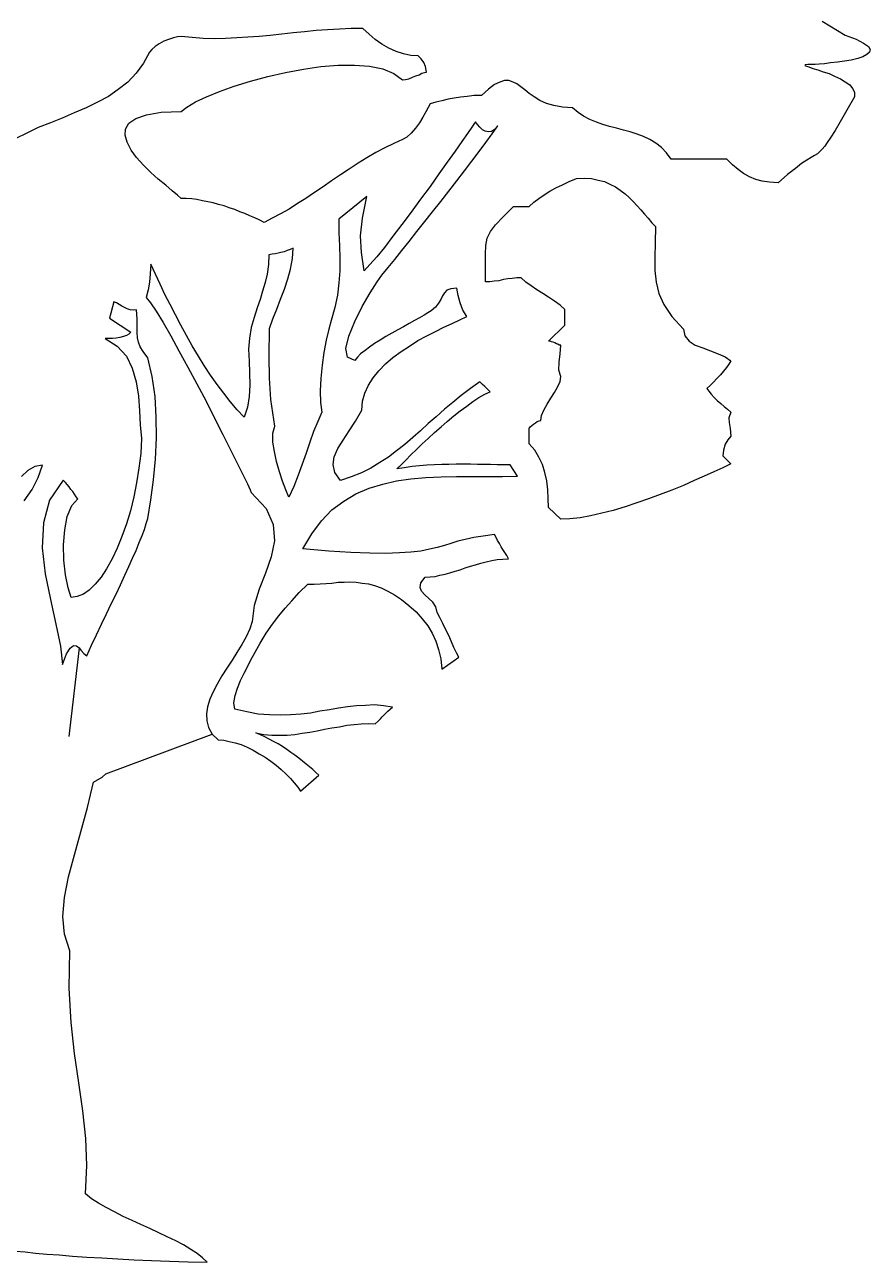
# Model space of a CAD drawing. Extents: x 201.4 to 213.3, y 187.7 to 202.1.
# Drawn here: x 207.39 to 213.24, y 187.75 to 196.31 of the extents above; entities that cross this region are included whole.
import ezdxf

# ---------------------------------------------------------------- set-up
doc = ezdxf.new("R2010")
doc.units = 0
doc.header["$MEASUREMENT"] = 0
doc.layers.get('0').update_dxf_attribs({"linetype": 'CONTINUOUS'})

msp = doc.modelspace()

# ---------------------------------------------------------------- linework, layer by layer
at = {"linetype": 'CONTINUOUS'}
for p, q in [((212.9084, 196.3315), (213.0685, 196.235)), ((208.4184, 196.2146), (208.3854, 196.2045)), ((208.4464, 196.2223), (208.4184, 196.2146)), ((208.4718, 196.2248), (208.4464, 196.2223)), ((208.548, 196.2172), (208.4718, 196.2248)), ((208.6242, 196.2121), (208.548, 196.2172)), ((208.703, 196.2096), (208.6242, 196.2121)), ((208.7792, 196.2121), (208.703, 196.2096)), ((208.858, 196.2146), (208.7792, 196.2121)), ((208.9342, 196.2197), (208.858, 196.2146)), ((209.013, 196.2248), (208.9342, 196.2197)), ((209.0892, 196.2324), (209.013, 196.2248)), ((209.168, 196.2401), (209.0892, 196.2324)), ((209.2468, 196.2502), (209.168, 196.2401)), ((209.3256, 196.2578), (209.2468, 196.2502)), ((209.4069, 196.2655), (209.3256, 196.2578)), ((209.4856, 196.2706), (209.4069, 196.2655)), ((209.567, 196.2756), (209.4856, 196.2706)), ((209.6483, 196.2807), (209.567, 196.2756)), ((209.7296, 196.2807), (209.6483, 196.2807)), ((209.7728, 196.2401), (209.7296, 196.2807)), ((209.816, 196.2045), (209.7728, 196.2401)), ((213.0685, 196.235), (213.1447, 196.207)), ((208.2685, 196.1359), (208.2533, 196.1156)), ((208.2914, 196.1562), (208.2685, 196.1359)), ((208.3193, 196.174), (208.2914, 196.1562)), ((208.3524, 196.1918), (208.3193, 196.174)), ((208.3854, 196.2045), (208.3524, 196.1918)), ((209.8617, 196.1715), (209.816, 196.2045)), ((209.91, 196.1435), (209.8617, 196.1715)), ((209.9608, 196.1206), (209.91, 196.1435)), ((213.1447, 196.207), (213.1955, 196.1791)), ((213.1955, 196.1791), (213.2285, 196.1562)), ((213.2285, 196.1562), (213.2412, 196.1359)), ((213.2412, 196.1359), (213.2362, 196.1156)), ((208.2533, 196.1156), (208.2126, 196.0393)), ((210.0116, 196.1054), (209.9608, 196.1206)), ((210.0625, 196.0927), (210.0116, 196.1054)), ((210.1133, 196.0901), (210.0625, 196.0927)), ((210.1336, 196.0698), (210.1133, 196.0901)), ((210.1514, 196.0444), (210.1336, 196.0698)), ((210.1641, 196.0165), (210.1514, 196.0444)), ((212.9668, 196.0419), (212.9236, 196.0368)), ((213.0151, 196.0469), (212.9668, 196.0419)), ((213.0634, 196.0546), (213.0151, 196.0469)), ((213.1091, 196.0622), (213.0634, 196.0546)), ((213.1548, 196.0724), (213.1091, 196.0622)), ((213.1904, 196.0851), (213.1548, 196.0724)), ((213.2184, 196.1003), (213.1904, 196.0851)), ((213.2362, 196.1156), (213.2184, 196.1003)), ((208.1618, 195.9707), (208.1033, 195.9097)), ((208.2126, 196.0393), (208.1618, 195.9707)), ((209.0715, 195.9478), (209.1934, 195.9758)), ((209.1934, 195.9758), (209.3179, 195.9987)), ((209.3179, 195.9987), (209.4399, 196.0165)), ((209.4399, 196.0165), (209.5593, 196.0266)), ((209.5593, 196.0266), (209.6711, 196.0266)), ((209.6711, 196.0266), (209.7753, 196.019)), ((209.7753, 196.019), (209.8668, 196.0012)), ((209.8668, 196.0012), (209.943, 195.9682)), ((209.943, 195.9682), (210.004, 195.925)), ((210.0955, 195.9529), (210.1184, 195.9605)), ((210.1184, 195.9605), (210.1387, 195.9707)), ((210.1387, 195.9707), (210.1565, 195.9758)), ((210.1565, 195.9758), (210.1692, 195.9783)), ((210.1692, 195.9783), (210.1641, 196.0165)), ((212.7915, 196.0292), (212.7889, 196.0241)), ((212.7889, 196.0241), (212.7991, 196.019)), ((212.8093, 196.0317), (212.7915, 196.0292)), ((212.7991, 196.019), (212.8169, 196.0139)), ((212.8423, 196.0317), (212.8093, 196.0317)), ((212.8169, 196.0139), (212.8448, 196.0037)), ((212.8601, 196.0317), (212.8423, 196.0317)), ((212.8448, 196.0037), (212.8779, 195.9936)), ((212.888, 196.0342), (212.8601, 196.0317)), ((212.8779, 195.9936), (212.916, 195.9809)), ((212.9236, 196.0368), (212.888, 196.0342)), ((212.916, 195.9809), (212.9567, 195.9682)), ((212.9567, 195.9682), (212.9948, 195.9504)), ((208.1033, 195.9097), (208.0373, 195.8589)), ((208.7386, 195.8437), (208.8402, 195.8818)), ((208.8402, 195.8818), (208.952, 195.9148)), ((208.952, 195.9148), (209.0715, 195.9478)), ((210.004, 195.925), (210.0243, 195.9275)), ((210.0243, 195.9275), (210.0472, 195.9326)), ((210.0472, 195.9326), (210.0726, 195.9428)), ((210.0726, 195.9428), (210.0955, 195.9529)), ((210.6418, 195.8919), (210.5986, 195.8615)), ((210.6774, 195.9097), (210.6418, 195.8919)), ((210.7104, 195.9199), (210.6774, 195.9097)), ((210.7409, 195.9199), (210.7104, 195.9199)), ((210.7688, 195.9097), (210.7409, 195.9199)), ((210.7943, 195.897), (210.7688, 195.9097)), ((210.8222, 195.8767), (210.7943, 195.897)), ((210.8502, 195.8564), (210.8222, 195.8767)), ((212.9948, 195.9504), (213.0354, 195.9326)), ((213.0354, 195.9326), (213.0685, 195.9123)), ((213.0685, 195.9123), (213.0989, 195.8894)), ((213.0989, 195.8894), (213.1193, 195.864)), ((207.9687, 195.8106), (207.8924, 195.77)), ((208.0373, 195.8589), (207.9687, 195.8106)), ((208.5709, 195.7725), (208.6471, 195.8081)), ((208.6471, 195.8081), (208.7386, 195.8437)), ((210.3191, 195.7903), (210.2759, 195.7801)), ((210.3623, 195.7979), (210.3191, 195.7903)), ((210.4055, 195.8055), (210.3623, 195.7979)), ((210.4512, 195.8106), (210.4055, 195.8055)), ((210.4995, 195.8157), (210.4512, 195.8106)), ((210.5503, 195.8157), (210.4995, 195.8157)), ((210.5986, 195.8615), (210.5503, 195.8157)), ((210.8807, 195.831), (210.8502, 195.8564)), ((210.9162, 195.8081), (210.8807, 195.831)), ((210.9543, 195.7827), (210.9162, 195.8081)), ((213.132, 195.8081), (213.0786, 195.7141)), ((213.1193, 195.864), (213.132, 195.8386)), ((213.132, 195.8386), (213.132, 195.8081)), ((207.8137, 195.7319), (207.7324, 195.6963)), ((207.8924, 195.77), (207.8137, 195.7319)), ((208.2329, 195.6836), (208.3346, 195.7014)), ((208.3346, 195.7014), (208.4718, 195.7064)), ((208.4718, 195.7064), (208.5124, 195.7369)), ((208.5124, 195.7369), (208.5709, 195.7725)), ((210.1666, 195.7039), (210.1438, 195.6658)), ((210.1819, 195.7344), (210.1666, 195.7039)), ((210.1946, 195.7598), (210.1819, 195.7344)), ((210.2352, 195.77), (210.1946, 195.7598)), ((210.2759, 195.7801), (210.2352, 195.77)), ((211.0001, 195.7624), (210.9543, 195.7827)), ((211.0509, 195.7471), (211.0001, 195.7624)), ((211.1119, 195.7369), (211.0509, 195.7471)), ((211.1805, 195.7319), (211.1119, 195.7369)), ((211.2186, 195.6988), (211.1805, 195.7319)), ((211.2567, 195.6734), (211.2186, 195.6988)), ((213.0786, 195.7141), (213.0329, 195.6353)), ((207.5672, 195.6277), (207.4833, 195.5946)), ((207.6485, 195.6607), (207.5672, 195.6277)), ((207.7324, 195.6963), (207.6485, 195.6607)), ((208.0881, 195.5845), (208.111, 195.6251)), ((208.111, 195.6251), (208.1592, 195.6582)), ((208.1592, 195.6582), (208.2329, 195.6836)), ((210.1209, 195.6277), (210.0929, 195.5896)), ((210.1438, 195.6658), (210.1209, 195.6277)), ((210.502, 195.6251), (210.4843, 195.5972)), ((210.5097, 195.6353), (210.502, 195.6251)), ((210.5224, 195.615), (210.5097, 195.6353)), ((210.5402, 195.5972), (210.5224, 195.615)), ((211.2999, 195.6505), (211.2567, 195.6734)), ((211.3457, 195.6328), (211.2999, 195.6505)), ((211.3914, 195.615), (211.3457, 195.6328)), ((211.4371, 195.6023), (211.3914, 195.615)), ((213.0329, 195.6353), (212.9973, 195.5743)), ((207.4046, 195.5565), (207.3283, 195.5184)), ((207.4833, 195.5946), (207.4046, 195.5565)), ((208.0856, 195.5413), (208.0881, 195.5845)), ((208.0983, 195.493), (208.0856, 195.5413)), ((210.0345, 195.5286), (210.004, 195.5133)), ((210.065, 195.5565), (210.0345, 195.5286)), ((210.0929, 195.5896), (210.065, 195.5565)), ((210.4538, 195.554), (210.4157, 195.4981)), ((210.4843, 195.5972), (210.4538, 195.554)), ((210.5579, 195.5794), (210.5402, 195.5972)), ((210.5757, 195.5692), (210.5579, 195.5794)), ((210.5986, 195.5642), (210.5757, 195.5692)), ((210.5808, 195.4905), (210.624, 195.5514)), ((210.6189, 195.5667), (210.5986, 195.5642)), ((210.6418, 195.5819), (210.6189, 195.5667)), ((210.624, 195.5514), (210.6647, 195.6074)), ((210.6647, 195.6074), (210.6418, 195.5819)), ((211.4854, 195.5896), (211.4371, 195.6023)), ((211.5337, 195.5769), (211.4854, 195.5896)), ((211.5794, 195.5642), (211.5337, 195.5769)), ((211.6277, 195.5489), (211.5794, 195.5642)), ((211.6709, 195.5337), (211.6277, 195.5489)), ((211.7166, 195.5133), (211.6709, 195.5337)), ((212.9694, 195.5286), (212.9439, 195.4905)), ((212.9973, 195.5743), (212.9694, 195.5286)), ((208.1262, 195.4396), (208.0983, 195.493)), ((209.882, 195.4549), (209.8185, 195.4219)), ((209.943, 195.4854), (209.882, 195.4549)), ((210.004, 195.5133), (209.943, 195.4854)), ((210.4157, 195.4981), (210.3674, 195.432)), ((210.5351, 195.4295), (210.5808, 195.4905)), ((211.7573, 195.4879), (211.7166, 195.5133)), ((211.7954, 195.4574), (211.7573, 195.4879)), ((211.831, 195.4193), (211.7954, 195.4574)), ((212.9084, 195.4447), (212.8906, 195.4269)), ((212.9262, 195.4651), (212.9084, 195.4447)), ((212.9439, 195.4905), (212.9262, 195.4651)), ((208.1643, 195.3888), (208.1262, 195.4396)), ((208.2126, 195.3355), (208.1643, 195.3888)), ((209.7575, 195.3863), (209.6965, 195.3482)), ((209.8185, 195.4219), (209.7575, 195.3863)), ((210.314, 195.3558), (210.2556, 195.2745)), ((210.3674, 195.432), (210.314, 195.3558)), ((210.4334, 195.2948), (210.4843, 195.3634)), ((210.4843, 195.3634), (210.5351, 195.4295)), ((211.864, 195.3761), (211.831, 195.4193)), ((212.2477, 195.3761), (211.864, 195.3761)), ((212.2884, 195.338), (212.2477, 195.3761)), ((212.8016, 195.3685), (212.7661, 195.3456)), ((212.8321, 195.3888), (212.8016, 195.3685)), ((212.855, 195.4015), (212.8321, 195.3888)), ((212.8753, 195.4142), (212.855, 195.4015)), ((212.8906, 195.4269), (212.8753, 195.4142)), ((208.2634, 195.2846), (208.2126, 195.3355)), ((208.3142, 195.2389), (208.2634, 195.2846)), ((209.6356, 195.3075), (209.5746, 195.2669)), ((209.6965, 195.3482), (209.6356, 195.3075)), ((210.2556, 195.2745), (210.1946, 195.1881)), ((210.3801, 195.2262), (210.4334, 195.2948)), ((212.3265, 195.305), (212.2884, 195.338)), ((212.3646, 195.277), (212.3265, 195.305)), ((212.4053, 195.2542), (212.3646, 195.277)), ((212.7229, 195.3126), (212.6695, 195.2694)), ((212.7661, 195.3456), (212.7229, 195.3126)), ((208.3651, 195.1957), (208.3142, 195.2389)), ((208.4108, 195.1576), (208.3651, 195.1957)), ((209.4552, 195.1855), (209.3942, 195.1449)), ((209.5136, 195.2262), (209.4552, 195.1855)), ((209.5746, 195.2669), (209.5136, 195.2262)), ((210.1946, 195.1881), (210.1285, 195.0992)), ((210.3242, 195.1551), (210.3801, 195.2262)), ((211.0661, 195.1779), (211.1119, 195.1982)), ((211.1119, 195.1982), (211.1576, 195.2211)), ((211.1576, 195.2211), (211.2084, 195.2414)), ((211.2084, 195.2414), (211.2618, 195.244)), ((211.2618, 195.244), (211.3126, 195.2414)), ((211.3126, 195.2414), (211.3584, 195.2313)), ((211.3584, 195.2313), (211.4016, 195.2211)), ((211.4016, 195.2211), (211.4397, 195.2033)), ((211.4397, 195.2033), (211.4778, 195.1855)), ((211.4778, 195.1855), (211.5108, 195.1627)), ((212.4485, 195.2364), (212.4053, 195.2542)), ((212.4942, 195.2237), (212.4485, 195.2364)), ((212.545, 195.216), (212.4942, 195.2237)), ((212.6035, 195.2135), (212.545, 195.216)), ((212.6695, 195.2694), (212.6035, 195.2135)), ((208.4464, 195.1271), (208.4108, 195.1576)), ((208.4718, 195.1042), (208.4464, 195.1271)), ((208.5074, 195.1042), (208.4718, 195.1042)), ((208.5455, 195.1017), (208.5074, 195.1042)), ((208.581, 195.0966), (208.5455, 195.1017)), ((209.3357, 195.1042), (209.2773, 195.0687)), ((209.3942, 195.1449), (209.3357, 195.1042)), ((209.7575, 195.1169), (209.5644, 194.9619)), ((209.727, 194.967), (209.7575, 195.1169)), ((210.1285, 195.0992), (210.065, 195.0102)), ((210.2683, 195.0839), (210.3242, 195.1551)), ((210.9137, 195.0788), (210.9467, 195.1042)), ((210.9467, 195.1042), (210.9848, 195.1296)), ((210.9848, 195.1296), (211.0229, 195.1551)), ((211.0229, 195.1551), (211.0661, 195.1779)), ((211.5108, 195.1627), (211.5439, 195.1373)), ((211.5439, 195.1373), (211.5718, 195.1119)), ((211.5718, 195.1119), (211.5998, 195.0839)), ((208.6192, 195.089), (208.581, 195.0966)), ((208.6573, 195.0814), (208.6192, 195.089)), ((208.6929, 195.0737), (208.6573, 195.0814)), ((208.731, 195.0636), (208.6929, 195.0737)), ((208.7691, 195.0534), (208.731, 195.0636)), ((208.8047, 195.0407), (208.7691, 195.0534)), ((208.8428, 195.028), (208.8047, 195.0407)), ((208.8783, 195.0128), (208.8428, 195.028)), ((209.2188, 195.0305), (209.1604, 194.9975)), ((209.2773, 195.0687), (209.2188, 195.0305)), ((210.2124, 195.0128), (210.2683, 195.0839)), ((210.7002, 194.9772), (210.7714, 195.0483)), ((210.7714, 195.0483), (210.8807, 195.0483)), ((210.8807, 195.0483), (210.9137, 195.0788)), ((211.5998, 195.0839), (211.6277, 195.0534)), ((211.6277, 195.0534), (211.6531, 195.0255)), ((211.6531, 195.0255), (211.6785, 194.995)), ((208.9139, 195.0001), (208.8783, 195.0128)), ((208.947, 194.9848), (208.9139, 195.0001)), ((208.9825, 194.9696), (208.947, 194.9848)), ((209.0156, 194.9543), (208.9825, 194.9696)), ((209.0461, 194.9391), (209.0156, 194.9543)), ((209.102, 194.967), (209.0461, 194.9391)), ((209.1604, 194.9975), (209.102, 194.967)), ((209.5644, 194.9619), (209.5644, 194.8679)), ((209.7143, 194.8451), (209.727, 194.967)), ((210.065, 195.0102), (209.9989, 194.9238)), ((210.1031, 194.8755), (210.159, 194.9441)), ((210.159, 194.9441), (210.2124, 195.0128)), ((210.6469, 194.9213), (210.7002, 194.9772)), ((211.6785, 194.995), (211.7039, 194.967)), ((211.7039, 194.967), (211.7293, 194.9365)), ((211.7293, 194.9365), (211.7548, 194.9111)), ((209.5644, 194.8679), (209.567, 194.7764)), ((209.7194, 194.7307), (209.7143, 194.8451)), ((209.9379, 194.8425), (209.8795, 194.7663)), ((209.9989, 194.9238), (209.9379, 194.8425)), ((210.0497, 194.8069), (210.1031, 194.8755)), ((210.591, 194.8298), (210.6138, 194.8755)), ((210.6138, 194.8755), (210.6469, 194.9213)), ((211.7548, 194.9111), (211.7522, 194.7968)), ((209.2468, 194.7612), (209.2265, 194.751)), ((209.2417, 194.69), (209.2468, 194.7612)), ((209.567, 194.7764), (209.5695, 194.69)), ((209.8795, 194.7663), (209.8261, 194.7002)), ((209.9989, 194.7434), (210.0497, 194.8069)), ((210.5783, 194.718), (210.5808, 194.779)), ((210.5808, 194.779), (210.591, 194.8298)), ((211.7522, 194.7968), (211.7497, 194.6951)), ((209.0791, 194.7155), (209.0765, 194.6469)), ((209.102, 194.718), (209.0791, 194.7155)), ((209.1223, 194.7205), (209.102, 194.718)), ((209.1426, 194.7256), (209.1223, 194.7205)), ((209.1629, 194.7307), (209.1426, 194.7256)), ((209.1858, 194.7358), (209.1629, 194.7307)), ((209.2061, 194.7434), (209.1858, 194.7358)), ((209.2265, 194.751), (209.2061, 194.7434)), ((209.229, 194.6164), (209.2417, 194.69)), ((209.5695, 194.69), (209.5695, 194.6037)), ((209.7397, 194.6037), (209.7194, 194.7307)), ((209.8261, 194.7002), (209.7779, 194.6469)), ((209.9049, 194.6265), (209.9506, 194.6824)), ((209.9506, 194.6824), (209.9989, 194.7434)), ((210.5783, 194.6367), (210.5783, 194.718)), ((211.7497, 194.6951), (211.7497, 194.6062)), ((208.2634, 194.6494), (208.2583, 194.5833)), ((208.2939, 194.5808), (208.2634, 194.6494)), ((209.0765, 194.6469), (209.0664, 194.5808)), ((209.2112, 194.5478), (209.229, 194.6164)), ((209.5695, 194.6037), (209.5644, 194.5198)), ((209.7779, 194.6469), (209.7397, 194.6037)), ((209.8617, 194.5732), (209.9049, 194.6265)), ((210.5783, 194.5274), (210.5783, 194.6367)), ((211.7497, 194.6062), (211.7598, 194.5249)), ((208.2533, 194.5249), (208.2431, 194.4715)), ((208.2583, 194.5833), (208.2533, 194.5249)), ((208.3269, 194.5122), (208.2939, 194.5808)), ((208.36, 194.441), (208.3269, 194.5122)), ((209.0537, 194.5223), (209.0359, 194.4639)), ((209.0664, 194.5808), (209.0537, 194.5223)), ((209.1883, 194.4766), (209.2112, 194.5478)), ((209.5644, 194.5198), (209.5543, 194.4359)), ((209.7804, 194.4512), (209.8287, 194.5274)), ((209.8287, 194.5274), (209.8617, 194.5732)), ((210.6088, 194.5274), (210.5783, 194.5274)), ((210.6393, 194.5325), (210.6088, 194.5274)), ((210.6698, 194.535), (210.6393, 194.5325)), ((210.7028, 194.5427), (210.6698, 194.535)), ((210.7333, 194.5478), (210.7028, 194.5427)), ((210.7638, 194.5503), (210.7333, 194.5478)), ((210.7943, 194.5554), (210.7638, 194.5503)), ((210.8248, 194.5554), (210.7943, 194.5554)), ((210.8578, 194.5249), (210.8248, 194.5554)), ((210.8934, 194.4995), (210.8578, 194.5249)), ((210.934, 194.4715), (210.8934, 194.4995)), ((211.7598, 194.5249), (211.7776, 194.4461)), ((208.2431, 194.4715), (208.2304, 194.4182)), ((208.2304, 194.4182), (208.2609, 194.3826)), ((208.3956, 194.3699), (208.36, 194.441)), ((209.0359, 194.4639), (209.0181, 194.4055)), ((209.1604, 194.408), (209.1883, 194.4766)), ((209.5543, 194.4359), (209.5365, 194.3496)), ((209.7245, 194.3572), (209.7804, 194.4512)), ((210.281, 194.4309), (210.2683, 194.4055)), ((210.2937, 194.4512), (210.281, 194.4309)), ((210.3115, 194.469), (210.2937, 194.4512)), ((210.3394, 194.4791), (210.3115, 194.469)), ((210.3801, 194.4842), (210.3394, 194.4791)), ((210.3902, 194.4334), (210.3801, 194.4842)), ((210.4029, 194.3826), (210.3902, 194.4334)), ((210.9747, 194.4461), (210.934, 194.4715)), ((211.0153, 194.4207), (210.9747, 194.4461)), ((211.056, 194.3928), (211.0153, 194.4207)), ((211.7776, 194.4461), (211.8132, 194.3699)), ((208.0068, 194.3902), (207.9763, 194.2759)), ((208.0246, 194.3826), (208.0068, 194.3902)), ((208.0424, 194.3699), (208.0246, 194.3826)), ((208.0627, 194.3597), (208.0424, 194.3699)), ((208.0805, 194.3496), (208.0627, 194.3597)), ((208.0983, 194.3419), (208.0805, 194.3496)), ((208.1186, 194.3343), (208.0983, 194.3419)), ((208.1415, 194.3318), (208.1186, 194.3343)), ((208.1643, 194.3343), (208.1415, 194.3318)), ((208.1669, 194.2708), (208.1643, 194.3343)), ((208.2609, 194.3826), (208.299, 194.3241)), ((208.4337, 194.2987), (208.3956, 194.3699)), ((208.9978, 194.347), (208.9774, 194.2809)), ((209.0181, 194.4055), (208.9978, 194.347)), ((209.107, 194.2708), (209.135, 194.3394)), ((209.135, 194.3394), (209.1604, 194.408)), ((209.5365, 194.3496), (209.5111, 194.2606)), ((209.6737, 194.253), (209.7245, 194.3572)), ((210.2327, 194.3521), (210.2022, 194.3267)), ((210.253, 194.38), (210.2327, 194.3521)), ((210.2683, 194.4055), (210.253, 194.38)), ((210.4207, 194.3318), (210.4029, 194.3826)), ((210.4487, 194.2886), (210.4207, 194.3318)), ((211.0941, 194.3673), (211.056, 194.3928)), ((211.1271, 194.3369), (211.0941, 194.3673)), ((211.1271, 194.2276), (211.1271, 194.3369)), ((211.8132, 194.3699), (211.8691, 194.2886)), ((207.9763, 194.2759), (208.1237, 194.1793)), ((208.1669, 194.2174), (208.1669, 194.2708)), ((208.299, 194.3241), (208.3473, 194.2454)), ((208.3473, 194.2454), (208.4006, 194.1539)), ((208.4692, 194.2276), (208.4337, 194.2987)), ((208.9774, 194.2809), (208.9571, 194.2123)), ((209.0842, 194.2047), (209.107, 194.2708)), ((209.5111, 194.2606), (209.4933, 194.1996)), ((209.633, 194.1514), (209.6737, 194.253)), ((210.0879, 194.2606), (210.0497, 194.2403)), ((210.1209, 194.2784), (210.0879, 194.2606)), ((210.1539, 194.2962), (210.1209, 194.2784)), ((210.1793, 194.314), (210.1539, 194.2962)), ((210.2022, 194.3267), (210.1793, 194.314)), ((210.347, 194.2403), (210.4004, 194.2657)), ((210.4004, 194.2657), (210.4487, 194.2886)), ((211.8691, 194.2886), (211.9479, 194.1996)), ((208.111, 194.1666), (208.0932, 194.1564)), ((208.1237, 194.1793), (208.111, 194.1666)), ((208.1669, 194.1768), (208.1669, 194.2174)), ((208.1694, 194.1412), (208.1669, 194.1768)), ((208.5099, 194.1564), (208.4692, 194.2276)), ((208.9571, 194.2123), (208.9444, 194.1387)), ((209.0816, 194.0116), (209.0842, 194.2047)), ((209.4933, 194.1996), (209.4755, 194.1234)), ((209.9303, 194.1717), (209.8897, 194.1488)), ((209.971, 194.1946), (209.9303, 194.1717)), ((210.0116, 194.2174), (209.971, 194.1946)), ((210.0497, 194.2403), (210.0116, 194.2174)), ((210.1717, 194.1539), (210.2327, 194.1844)), ((210.2327, 194.1844), (210.2911, 194.2149)), ((210.2911, 194.2149), (210.347, 194.2403)), ((211.0153, 194.1183), (211.1271, 194.2276)), ((211.9479, 194.1996), (211.958, 194.1539)), ((207.9458, 194.1361), (208.0297, 194.0828)), ((207.9687, 194.1361), (207.9458, 194.1361)), ((207.9966, 194.1361), (207.9687, 194.1361)), ((208.022, 194.1387), (207.9966, 194.1361)), ((208.0474, 194.1437), (208.022, 194.1387)), ((208.0297, 194.0828), (208.0932, 194.0141)), ((208.0728, 194.1488), (208.0474, 194.1437)), ((208.0932, 194.1564), (208.0728, 194.1488)), ((208.177, 194.1107), (208.1694, 194.1412)), ((208.1897, 194.0777), (208.177, 194.1107)), ((208.2101, 194.0446), (208.1897, 194.0777)), ((208.4006, 194.1539), (208.4565, 194.0497)), ((208.548, 194.0853), (208.5099, 194.1564)), ((208.5912, 194.0141), (208.548, 194.0853)), ((208.9444, 194.1387), (208.9393, 194.0624)), ((209.4755, 194.1234), (209.4602, 194.0396)), ((209.6127, 194.0675), (209.633, 194.1514)), ((209.7753, 194.0751), (209.7448, 194.0523)), ((209.8109, 194.1005), (209.7753, 194.0751)), ((209.849, 194.1234), (209.8109, 194.1005)), ((209.8897, 194.1488), (209.849, 194.1234)), ((209.9938, 194.0446), (210.0523, 194.0828)), ((210.0523, 194.0828), (210.1107, 194.1209)), ((210.1107, 194.1209), (210.1717, 194.1539)), ((211.0255, 194.1183), (211.0153, 194.1183)), ((211.0357, 194.1132), (211.0255, 194.1183)), ((211.0458, 194.1107), (211.0357, 194.1132)), ((211.0585, 194.1056), (211.0458, 194.1107)), ((211.0687, 194.098), (211.0585, 194.1056)), ((211.0789, 194.0955), (211.0687, 194.098)), ((211.089, 194.0904), (211.0789, 194.0955)), ((211.0992, 194.0904), (211.089, 194.0904)), ((211.0941, 194.0294), (211.0992, 194.0904)), ((211.958, 194.1539), (211.9885, 194.1183)), ((211.9885, 194.1183), (212.0292, 194.0904)), ((212.0292, 194.0904), (212.0825, 194.07)), ((208.0932, 194.0141), (208.1338, 193.9303)), ((208.2406, 194.0014), (208.2101, 194.0446)), ((208.271, 193.8718), (208.2406, 194.0014)), ((208.4565, 194.0497), (208.5175, 193.9379)), ((208.6319, 193.9481), (208.5912, 194.0141)), ((208.9393, 194.0624), (208.9419, 193.9786)), ((209.0842, 193.8617), (209.0816, 194.0116)), ((209.4602, 194.0396), (209.4475, 193.9506)), ((209.6229, 194.0065), (209.6127, 194.0675)), ((209.6737, 193.9837), (209.6229, 194.0065)), ((209.6915, 194.0065), (209.6737, 193.9837)), ((209.7143, 194.0294), (209.6915, 194.0065)), ((209.7448, 194.0523), (209.7143, 194.0294)), ((209.8871, 193.9608), (209.9379, 194.004)), ((209.9379, 194.004), (209.9938, 194.0446)), ((211.089, 193.9709), (211.0941, 194.0294)), ((212.0825, 194.07), (212.1359, 194.0497)), ((212.1359, 194.0497), (212.1893, 194.0294)), ((212.1893, 194.0294), (212.2375, 194.0091)), ((212.2375, 194.0091), (212.2757, 193.9811)), ((208.1338, 193.9303), (208.1618, 193.8363)), ((208.5175, 193.9379), (208.581, 193.821)), ((208.6751, 193.882), (208.6319, 193.9481)), ((208.9419, 193.9786), (208.9444, 193.8973)), ((209.4475, 193.9506), (209.4399, 193.8591)), ((209.8007, 193.8642), (209.8414, 193.9125)), ((209.8414, 193.9125), (209.8871, 193.9608)), ((211.0865, 193.9176), (211.089, 193.9709)), ((211.0992, 193.8718), (211.0865, 193.9176)), ((212.2248, 193.91), (212.2045, 193.8846)), ((212.2452, 193.9354), (212.2248, 193.91)), ((212.263, 193.9582), (212.2452, 193.9354)), ((212.2757, 193.9811), (212.263, 193.9582)), ((208.1618, 193.8363), (208.177, 193.7372)), ((208.2914, 193.7346), (208.271, 193.8718)), ((208.581, 193.821), (208.6446, 193.7016)), ((208.7208, 193.8185), (208.6751, 193.882)), ((208.7665, 193.7575), (208.7208, 193.8185)), ((208.9444, 193.8973), (208.947, 193.8134)), ((209.0918, 193.7143), (209.0842, 193.8617)), ((209.4399, 193.8591), (209.4348, 193.7727)), ((209.7677, 193.8134), (209.8007, 193.8642)), ((210.5402, 193.8363), (210.4741, 193.7905)), ((210.5579, 193.8185), (210.5402, 193.8363)), ((210.5732, 193.8032), (210.5579, 193.8185)), ((211.0789, 193.8032), (211.0941, 193.8388)), ((211.0941, 193.8388), (211.0992, 193.8718)), ((212.1562, 193.8337), (212.1334, 193.8109)), ((212.1791, 193.8591), (212.1562, 193.8337)), ((212.2045, 193.8846), (212.1791, 193.8591)), ((208.177, 193.7372), (208.1847, 193.6355)), ((208.299, 193.5923), (208.2914, 193.7346)), ((208.8123, 193.6991), (208.7665, 193.7575)), ((208.9419, 193.7346), (208.9317, 193.6609)), ((208.947, 193.8134), (208.9419, 193.7346)), ((209.4348, 193.7727), (209.4374, 193.694)), ((209.727, 193.7016), (209.7423, 193.7575)), ((209.7423, 193.7575), (209.7677, 193.8134)), ((210.4106, 193.7423), (210.3521, 193.694)), ((210.4741, 193.7905), (210.4106, 193.7423)), ((210.5325, 193.727), (210.5732, 193.7499)), ((210.591, 193.788), (210.5732, 193.8032)), ((210.5732, 193.7499), (210.6113, 193.7677)), ((210.6113, 193.7677), (210.591, 193.788)), ((211.0306, 193.7219), (211.056, 193.7626)), ((211.056, 193.7626), (211.0789, 193.8032)), ((212.1334, 193.8109), (212.1105, 193.7905)), ((212.1105, 193.7905), (212.1232, 193.7702)), ((212.1232, 193.7702), (212.141, 193.7499)), ((212.141, 193.7499), (212.1613, 193.727)), ((208.6446, 193.7016), (208.703, 193.5847)), ((208.8606, 193.6432), (208.8123, 193.6991)), ((208.9088, 193.5923), (208.8606, 193.6432)), ((208.9317, 193.6609), (208.9088, 193.5923)), ((209.1197, 193.5288), (209.0918, 193.7143)), ((209.4374, 193.694), (209.445, 193.6254)), ((209.722, 193.6406), (209.727, 193.7016)), ((210.2937, 193.6457), (210.2378, 193.5949)), ((210.3521, 193.694), (210.2937, 193.6457)), ((210.4029, 193.6355), (210.4487, 193.6686)), ((210.4487, 193.6686), (210.4919, 193.6991)), ((210.4919, 193.6991), (210.5325, 193.727)), ((210.9823, 193.6406), (211.0052, 193.6813)), ((211.0052, 193.6813), (211.0306, 193.7219)), ((212.1613, 193.727), (212.1816, 193.7067)), ((212.1816, 193.7067), (212.2071, 193.6864)), ((212.2071, 193.6864), (212.2299, 193.666)), ((212.2299, 193.666), (212.2528, 193.6457)), ((212.2528, 193.6457), (212.2757, 193.6254)), ((208.1847, 193.6355), (208.1897, 193.539)), ((208.3015, 193.4475), (208.299, 193.5923)), ((208.703, 193.5847), (208.7615, 193.4704)), ((209.417, 193.5618), (209.3891, 193.4932)), ((209.445, 193.6254), (209.417, 193.5618)), ((209.6356, 193.4958), (209.6788, 193.5644)), ((209.6788, 193.5644), (209.722, 193.6406)), ((210.2378, 193.5949), (210.1819, 193.5466)), ((210.2708, 193.5237), (210.314, 193.5618)), ((210.314, 193.5618), (210.3597, 193.6)), ((210.3597, 193.6), (210.4029, 193.6355)), ((210.9239, 193.5517), (210.9366, 193.5618)), ((210.9366, 193.5618), (210.9493, 193.5669)), ((210.9493, 193.5669), (210.962, 193.5695)), ((210.962, 193.5695), (210.967, 193.6025)), ((210.967, 193.6025), (210.9823, 193.6406)), ((212.2757, 193.6254), (212.263, 193.5873)), ((212.263, 193.5873), (212.2655, 193.5542)), ((208.1897, 193.539), (208.1974, 193.445)), ((209.107, 193.4805), (209.1197, 193.5288)), ((209.107, 193.4195), (209.107, 193.4805)), ((209.3891, 193.4932), (209.3637, 193.4195)), ((209.5924, 193.4323), (209.6356, 193.4958)), ((210.1285, 193.4958), (210.0752, 193.45)), ((210.1819, 193.5466), (210.1285, 193.4958)), ((210.1819, 193.445), (210.2251, 193.4856)), ((210.2251, 193.4856), (210.2708, 193.5237)), ((210.8807, 193.5161), (210.8832, 193.5186)), ((210.8807, 193.4068), (210.8807, 193.5161)), ((210.8832, 193.5186), (210.8883, 193.5237)), ((210.8883, 193.5237), (210.8984, 193.5339)), ((210.8984, 193.5339), (210.9111, 193.5441)), ((210.9111, 193.5441), (210.9239, 193.5517)), ((212.2655, 193.5542), (212.2706, 193.5136)), ((212.2706, 193.5136), (212.2757, 193.4602)), ((208.1974, 193.445), (208.1923, 193.3408)), ((208.2939, 193.3001), (208.3015, 193.4475)), ((208.7615, 193.4704), (208.8148, 193.3662)), ((209.1172, 193.3535), (209.107, 193.4195)), ((209.3637, 193.4195), (209.3383, 193.3433)), ((209.5568, 193.3738), (209.5924, 193.4323)), ((210.0193, 193.4018), (209.9634, 193.3586)), ((210.0752, 193.45), (210.0193, 193.4018)), ((210.1006, 193.3687), (210.1412, 193.4068)), ((210.1412, 193.4068), (210.1819, 193.445)), ((210.9188, 193.3636), (210.8807, 193.4068)), ((212.2375, 193.4043), (212.2248, 193.3636)), ((212.2553, 193.4348), (212.2375, 193.4043)), ((212.2757, 193.4602), (212.2553, 193.4348)), ((208.1923, 193.3408), (208.1796, 193.2391)), ((208.8148, 193.3662), (208.8631, 193.2696)), ((209.1324, 193.2849), (209.1172, 193.3535)), ((209.3383, 193.3433), (209.3103, 193.2671)), ((209.5238, 193.2645), (209.5314, 193.3179)), ((209.5314, 193.3179), (209.5568, 193.3738)), ((209.9075, 193.3154), (209.8465, 193.2773)), ((209.9634, 193.3586), (209.9075, 193.3154)), ((210.0269, 193.295), (210.0625, 193.3306)), ((210.0625, 193.3306), (210.1006, 193.3687)), ((210.9467, 193.3154), (210.9188, 193.3636)), ((210.9721, 193.2645), (210.9467, 193.3154)), ((212.2248, 193.3636), (212.2198, 193.323)), ((212.2198, 193.323), (212.2757, 193.2696)), ((207.4122, 193.2214), (207.3665, 193.1807)), ((207.4605, 193.2493), (207.4122, 193.2214)), ((207.5138, 193.2595), (207.4605, 193.2493)), ((207.4833, 193.1731), (207.5138, 193.2595)), ((208.1796, 193.2391), (208.1643, 193.1375)), ((208.2812, 193.1578), (208.2939, 193.3001)), ((208.8631, 193.2696), (208.9012, 193.1909)), ((209.1528, 193.2137), (209.1324, 193.2849)), ((209.3103, 193.2671), (209.2824, 193.1909)), ((209.5365, 193.2086), (209.5238, 193.2645)), ((209.7855, 193.2391), (209.7194, 193.2061)), ((209.8465, 193.2773), (209.7855, 193.2391)), ((209.9659, 193.2341), (209.9964, 193.2645)), ((210.0167, 193.2417), (209.9659, 193.2341)), ((209.9964, 193.2645), (210.0269, 193.295)), ((210.0701, 193.2493), (210.0167, 193.2417)), ((210.1209, 193.2544), (210.0701, 193.2493)), ((210.1717, 193.2595), (210.1209, 193.2544)), ((210.2251, 193.262), (210.1717, 193.2595)), ((210.2759, 193.2645), (210.2251, 193.262)), ((210.3242, 193.2645), (210.2759, 193.2645)), ((210.375, 193.2671), (210.3242, 193.2645)), ((210.4258, 193.2671), (210.375, 193.2671)), ((210.4741, 193.2671), (210.4258, 193.2671)), ((210.5224, 193.2645), (210.4741, 193.2671)), ((210.5681, 193.2645), (210.5224, 193.2645)), ((210.6138, 193.2645), (210.5681, 193.2645)), ((210.6596, 193.262), (210.6138, 193.2645)), ((210.7053, 193.262), (210.6596, 193.262)), ((210.7485, 193.262), (210.7053, 193.262)), ((210.7993, 193.1832), (210.7485, 193.262)), ((210.9899, 193.2086), (210.9721, 193.2645)), ((212.2198, 193.2417), (212.1588, 193.2137)), ((212.2757, 193.2696), (212.2198, 193.2417)), ((207.4401, 193.0918), (207.4833, 193.1731)), ((207.6561, 193.1553), (207.5621, 193.0181)), ((207.6714, 193.14), (207.6561, 193.1553)), ((207.6841, 193.1248), (207.6714, 193.14)), ((208.1643, 193.1375), (208.144, 193.0409)), ((208.2634, 193.0206), (208.2812, 193.1578)), ((208.9012, 193.1909), (208.9317, 193.1299)), ((208.9317, 193.1299), (208.9495, 193.0892)), ((209.1731, 193.1477), (209.1528, 193.2137)), ((209.196, 193.0892), (209.1731, 193.1477)), ((209.2824, 193.1909), (209.2519, 193.1121)), ((209.5746, 193.1527), (209.5365, 193.2086)), ((209.6483, 193.1782), (209.5746, 193.1527)), ((209.7194, 193.2061), (209.6483, 193.1782)), ((209.8668, 193.1273), (209.9634, 193.1502)), ((209.9634, 193.1502), (210.0625, 193.1654)), ((210.0625, 193.1654), (210.1666, 193.1731)), ((210.1666, 193.1731), (210.2708, 193.1782)), ((210.2708, 193.1782), (210.3775, 193.1807)), ((210.3775, 193.1807), (210.4817, 193.1807)), ((210.4817, 193.1807), (210.5884, 193.1807)), ((210.5884, 193.1807), (210.6952, 193.1807)), ((210.6952, 193.1807), (210.7993, 193.1832)), ((211.0026, 193.1502), (210.9899, 193.2086)), ((211.0102, 193.0892), (211.0026, 193.1502)), ((212.0216, 193.1527), (211.9479, 193.1197)), ((212.0927, 193.1832), (212.0216, 193.1527)), ((212.1588, 193.2137), (212.0927, 193.1832)), ((207.3868, 193.013), (207.4401, 193.0918)), ((207.6968, 193.1095), (207.6841, 193.1248)), ((207.7095, 193.0918), (207.6968, 193.1095)), ((207.7222, 193.0765), (207.7095, 193.0918)), ((207.7349, 193.0587), (207.7222, 193.0765)), ((207.7451, 193.0409), (207.7349, 193.0587)), ((208.9495, 193.0892), (208.9571, 193.0714)), ((208.9571, 193.0714), (209.0613, 192.9596)), ((209.2163, 193.0384), (209.196, 193.0892)), ((209.2519, 193.1121), (209.2163, 193.0384)), ((209.5974, 193.0104), (209.6813, 193.0613)), ((209.6813, 193.0613), (209.7728, 193.0994)), ((209.7728, 193.0994), (209.8668, 193.1273)), ((211.0128, 193.0282), (211.0102, 193.0892)), ((211.7878, 193.0562), (211.7065, 193.0257)), ((211.8691, 193.0867), (211.7878, 193.0562)), ((211.9479, 193.1197), (211.8691, 193.0867)), ((207.5621, 193.0181), (207.5189, 192.8605)), ((207.6841, 192.9037), (207.7146, 192.98)), ((207.7146, 192.98), (207.7578, 193.0257)), ((207.7578, 193.0257), (207.7451, 193.0409)), ((208.144, 193.0409), (208.1211, 192.9444)), ((208.2406, 192.891), (208.2634, 193.0206)), ((209.0613, 192.9596), (209.1096, 192.8478)), ((209.5161, 192.9495), (209.5974, 193.0104)), ((211.0153, 192.9673), (211.0128, 193.0282)), ((211.0992, 192.8859), (211.0153, 192.9673)), ((211.5439, 192.9723), (211.4625, 192.9469)), ((211.6252, 192.9977), (211.5439, 192.9723)), ((211.7065, 193.0257), (211.6252, 192.9977)), ((207.6663, 192.8123), (207.6841, 192.9037)), ((208.1211, 192.9444), (208.0932, 192.8529)), ((208.2304, 192.8554), (208.2406, 192.891)), ((209.3764, 192.7844), (209.4424, 192.8732)), ((209.4424, 192.8732), (209.5161, 192.9495)), ((211.1627, 192.8885), (211.0992, 192.8859)), ((211.2339, 192.8961), (211.1627, 192.8885)), ((211.305, 192.9088), (211.2339, 192.8961)), ((211.3838, 192.9266), (211.305, 192.9088)), ((211.4625, 192.9469), (211.3838, 192.9266)), ((207.5189, 192.8605), (207.5113, 192.6878)), ((207.6587, 192.7082), (207.6663, 192.8123)), ((208.0932, 192.8529), (208.0627, 192.7666)), ((208.2024, 192.7717), (208.2177, 192.8148)), ((208.2177, 192.8148), (208.2304, 192.8554)), ((209.1096, 192.8478), (209.1172, 192.7361)), ((207.6612, 192.6014), (207.6587, 192.7082)), ((208.0627, 192.7666), (208.0297, 192.6853)), ((208.1618, 192.6701), (208.1821, 192.7234)), ((208.1821, 192.7234), (208.2024, 192.7717)), ((209.1172, 192.7361), (209.0943, 192.6243)), ((209.3154, 192.6802), (209.3764, 192.7844)), ((210.2937, 192.7031), (210.2429, 192.6904)), ((210.3394, 192.7183), (210.2937, 192.7031)), ((210.3877, 192.7336), (210.3394, 192.7183)), ((210.4385, 192.7463), (210.3877, 192.7336)), ((210.497, 192.759), (210.4385, 192.7463)), ((210.563, 192.7692), (210.497, 192.759)), ((210.6418, 192.7793), (210.563, 192.7692)), ((210.652, 192.759), (210.6418, 192.7793)), ((210.6621, 192.7387), (210.652, 192.759)), ((210.6748, 192.7183), (210.6621, 192.7387)), ((210.6875, 192.6955), (210.6748, 192.7183)), ((207.5113, 192.6878), (207.5316, 192.5074)), ((208.0297, 192.6853), (207.9941, 192.6116)), ((208.111, 192.5583), (208.1364, 192.6167)), ((208.1364, 192.6167), (208.1618, 192.6701)), ((209.0943, 192.6243), (209.0562, 192.5125)), ((209.4933, 192.665), (209.3154, 192.6802)), ((209.6457, 192.6548), (209.4933, 192.665)), ((209.7779, 192.6497), (209.6457, 192.6548)), ((209.8871, 192.6472), (209.7779, 192.6497)), ((209.9837, 192.6523), (209.8871, 192.6472)), ((210.0625, 192.6573), (209.9837, 192.6523)), ((210.1311, 192.665), (210.0625, 192.6573)), ((210.192, 192.6777), (210.1311, 192.665)), ((210.2429, 192.6904), (210.192, 192.6777)), ((210.6977, 192.6751), (210.6875, 192.6955)), ((210.7129, 192.6548), (210.6977, 192.6751)), ((210.7257, 192.6345), (210.7129, 192.6548)), ((210.7384, 192.6116), (210.7257, 192.6345)), ((207.6714, 192.4998), (207.6612, 192.6014)), ((207.956, 192.543), (207.9178, 192.4846)), ((207.9941, 192.6116), (207.956, 192.543)), ((208.083, 192.4973), (208.111, 192.5583)), ((210.3674, 192.5252), (210.4029, 192.5354)), ((210.4029, 192.5354), (210.4385, 192.5481)), ((210.4385, 192.5481), (210.4741, 192.5608)), ((210.4741, 192.5608), (210.5097, 192.571)), ((210.5097, 192.571), (210.5452, 192.5811)), ((210.5452, 192.5811), (210.5834, 192.5913)), ((210.5834, 192.5913), (210.6215, 192.5989)), ((210.6215, 192.5989), (210.6596, 192.6065)), ((210.6596, 192.6065), (210.6977, 192.6091)), ((210.6977, 192.6091), (210.7384, 192.6116)), ((207.5316, 192.5074), (207.5672, 192.3296)), ((207.6892, 192.4109), (207.6714, 192.4998)), ((207.9178, 192.4846), (207.8772, 192.4363)), ((208.0525, 192.4312), (208.083, 192.4973)), ((209.0562, 192.5125), (209.013, 192.4007)), ((209.5161, 192.4439), (209.5593, 192.449)), ((209.5593, 192.449), (209.6, 192.449)), ((209.6, 192.449), (209.6406, 192.4515)), ((209.6406, 192.4515), (209.6838, 192.449)), ((209.6838, 192.449), (209.7245, 192.4439)), ((210.126, 192.4134), (210.1311, 192.4464)), ((210.1311, 192.4464), (210.1616, 192.4846)), ((210.1616, 192.4846), (210.1946, 192.4871)), ((210.1946, 192.4871), (210.2302, 192.4896)), ((210.2302, 192.4896), (210.2632, 192.4973)), ((210.2632, 192.4973), (210.2988, 192.5049)), ((210.2988, 192.5049), (210.3318, 192.5151)), ((210.3318, 192.5151), (210.3674, 192.5252)), ((207.712, 192.3448), (207.6892, 192.4109)), ((207.7959, 192.3677), (207.7527, 192.3499)), ((207.8365, 192.3956), (207.7959, 192.3677)), ((207.8772, 192.4363), (207.8365, 192.3956)), ((207.989, 192.2991), (208.022, 192.3677)), ((208.022, 192.3677), (208.0525, 192.4312)), ((209.013, 192.4007), (208.9774, 192.2889)), ((209.2392, 192.3219), (209.29, 192.3778)), ((209.29, 192.3778), (209.3484, 192.4363)), ((209.3484, 192.4363), (209.3916, 192.4363)), ((209.3916, 192.4363), (209.4348, 192.4388)), ((209.4348, 192.4388), (209.4755, 192.4414)), ((209.4755, 192.4414), (209.5161, 192.4439)), ((209.7245, 192.4439), (209.7677, 192.4388)), ((209.7677, 192.4388), (209.8109, 192.4261)), ((209.8109, 192.4261), (209.8566, 192.4109)), ((209.8566, 192.4109), (209.9024, 192.388)), ((209.9024, 192.388), (209.9481, 192.3626)), ((209.9481, 192.3626), (209.9964, 192.3296)), ((210.1361, 192.388), (210.126, 192.4134)), ((210.159, 192.3626), (210.1361, 192.388)), ((210.187, 192.3372), (210.159, 192.3626)), ((207.5672, 192.3296), (207.6053, 192.1593)), ((207.7527, 192.3499), (207.712, 192.3448)), ((207.956, 192.2305), (207.989, 192.2991)), ((208.9774, 192.2889), (208.9647, 192.1771)), ((209.1909, 192.2711), (209.2392, 192.3219)), ((209.9964, 192.3296), (210.0472, 192.2889)), ((210.0472, 192.2889), (210.098, 192.2457)), ((210.2149, 192.3118), (210.187, 192.3372)), ((210.2352, 192.2787), (210.2149, 192.3118)), ((210.2429, 192.2406), (210.2352, 192.2787)), ((207.9204, 192.1593), (207.956, 192.2305)), ((209.1045, 192.1593), (209.1477, 192.2178)), ((209.1477, 192.2178), (209.1909, 192.2711)), ((210.098, 192.2457), (210.1412, 192.1974)), ((210.1412, 192.1974), (210.1793, 192.1491)), ((210.2632, 192.2051), (210.2429, 192.2406)), ((210.2835, 192.1644), (210.2632, 192.2051)), ((207.6053, 192.1593), (207.6383, 192.0069)), ((207.8874, 192.0856), (207.9204, 192.1593)), ((208.947, 192.1263), (208.9215, 192.0729)), ((208.9647, 192.1771), (208.947, 192.1263)), ((209.0613, 192.0983), (209.1045, 192.1593)), ((210.1793, 192.1491), (210.2098, 192.0983)), ((210.3038, 192.1212), (210.2835, 192.1644)), ((210.3242, 192.0805), (210.3038, 192.1212)), ((207.8518, 192.0145), (207.8874, 192.0856)), ((208.8911, 192.0196), (208.858, 191.9637)), ((208.9215, 192.0729), (208.8911, 192.0196)), ((208.9724, 191.9459), (209.0181, 192.0272)), ((209.0181, 192.0272), (209.0613, 192.0983)), ((210.2098, 192.0983), (210.2352, 192.0424)), ((210.2352, 192.0424), (210.253, 191.984)), ((210.342, 192.0373), (210.3242, 192.0805)), ((210.3597, 191.9992), (210.342, 192.0373)), ((207.6383, 192.0069), (207.651, 191.8798)), ((207.651, 191.8798), (207.679, 191.9535)), ((207.679, 191.9535), (207.7044, 191.9941)), ((207.7044, 191.9941), (207.7273, 192.0119)), ((207.7273, 192.0119), (207.7476, 192.0094)), ((207.7476, 192.0094), (207.7654, 191.9967)), ((207.7654, 191.9967), (207.7806, 191.9764)), ((207.7806, 191.9764), (207.7984, 191.956)), ((207.7984, 191.956), (207.8187, 191.9408)), ((207.8187, 191.9408), (207.8518, 192.0145)), ((208.858, 191.9637), (208.825, 191.9103)), ((208.9546, 191.9128), (208.9724, 191.9459)), ((210.253, 191.984), (210.2683, 191.9205)), ((210.3775, 191.9611), (210.3597, 191.9992)), ((210.3928, 191.9306), (210.3775, 191.9611)), ((208.7894, 191.8544), (208.7538, 191.801)), ((208.825, 191.9103), (208.7894, 191.8544)), ((208.9088, 191.8214), (208.9342, 191.8696)), ((208.9342, 191.8696), (208.9546, 191.9128)), ((210.2683, 191.9205), (210.2759, 191.8493)), ((210.2759, 191.8493), (210.3928, 191.9306)), ((208.7538, 191.801), (208.7208, 191.7451)), ((208.8631, 191.7172), (208.8834, 191.7705)), ((208.8834, 191.7705), (208.9088, 191.8214)), ((208.6929, 191.6918), (208.67, 191.6409)), ((208.7208, 191.7451), (208.6929, 191.6918)), ((208.8453, 191.6664), (208.8631, 191.7172)), ((208.67, 191.6409), (208.6547, 191.5876)), ((208.8377, 191.6155), (208.8453, 191.6664)), ((208.8428, 191.5723), (208.8377, 191.6155)), ((209.6864, 191.5952), (209.6229, 191.5876)), ((209.7474, 191.5978), (209.6864, 191.5952)), ((209.8109, 191.6003), (209.7474, 191.5978)), ((209.8719, 191.5952), (209.8109, 191.6003)), ((209.9354, 191.585), (209.8719, 191.5952)), ((208.6547, 191.5876), (208.6471, 191.5393)), ((208.6471, 191.5393), (208.6497, 191.491)), ((208.9266, 191.552), (208.8428, 191.5723)), ((209.0054, 191.5368), (208.9266, 191.552)), ((209.0842, 191.5317), (209.0054, 191.5368)), ((209.1579, 191.5291), (209.0842, 191.5317)), ((209.229, 191.5317), (209.1579, 191.5291)), ((209.3002, 191.5368), (209.229, 191.5317)), ((209.3662, 191.5444), (209.3002, 191.5368)), ((209.4323, 191.5571), (209.3662, 191.5444)), ((209.4983, 191.5673), (209.4323, 191.5571)), ((209.5619, 191.5774), (209.4983, 191.5673)), ((209.6229, 191.5876), (209.5619, 191.5774)), ((209.8363, 191.4885), (209.8515, 191.5037)), ((209.8515, 191.5037), (209.8643, 191.519)), ((209.8643, 191.519), (209.877, 191.5317)), ((209.877, 191.5317), (209.8897, 191.5444)), ((209.8897, 191.5444), (209.9024, 191.5571)), ((209.9024, 191.5571), (209.9176, 191.5723)), ((209.9176, 191.5723), (209.9354, 191.585)), ((208.6497, 191.491), (208.6624, 191.4453)), ((208.6624, 191.4453), (208.6878, 191.3996)), ((209.3637, 191.4123), (209.4145, 191.4224)), ((209.4145, 191.4224), (209.4653, 191.4326)), ((209.4653, 191.4326), (209.5161, 191.4428)), ((209.5161, 191.4428), (209.567, 191.4504)), ((209.567, 191.4504), (209.6178, 191.4605)), ((209.6178, 191.4605), (209.6686, 191.4656)), ((209.6686, 191.4656), (209.7169, 191.4707)), ((209.7169, 191.4707), (209.7677, 191.4732)), ((209.7677, 191.4732), (209.816, 191.4707)), ((209.816, 191.4707), (209.8363, 191.4885)), ((208.6878, 191.3996), (208.7284, 191.3589)), ((208.7284, 191.3589), (208.7665, 191.3564)), ((208.7665, 191.3564), (208.8047, 191.3487)), ((208.8047, 191.3487), (208.8453, 191.3386)), ((208.8453, 191.3386), (208.8885, 191.3259)), ((208.9901, 191.4072), (209.0435, 191.397)), ((209.0206, 191.3945), (208.9901, 191.4072)), ((209.0511, 191.3792), (209.0206, 191.3945)), ((209.0435, 191.397), (209.0994, 191.3919)), ((209.0816, 191.364), (209.0511, 191.3792)), ((209.1121, 191.3487), (209.0816, 191.364)), ((209.0994, 191.3919), (209.1528, 191.3919)), ((209.1426, 191.3309), (209.1121, 191.3487)), ((209.1528, 191.3919), (209.2061, 191.3919)), ((209.2061, 191.3919), (209.2595, 191.397)), ((209.2595, 191.397), (209.3103, 191.4046)), ((209.3103, 191.4046), (209.3637, 191.4123)), ((208.8885, 191.3259), (208.9292, 191.3081)), ((208.9292, 191.3081), (208.9698, 191.2878)), ((208.9698, 191.2878), (209.013, 191.2623)), ((209.013, 191.2623), (209.0537, 191.2395)), ((209.1731, 191.3132), (209.1426, 191.3309)), ((209.2036, 191.2928), (209.1731, 191.3132)), ((209.2315, 191.2725), (209.2036, 191.2928)), ((209.2595, 191.2522), (209.2315, 191.2725)), ((209.2874, 191.2318), (209.2595, 191.2522)), ((209.0537, 191.2395), (209.0918, 191.2115)), ((209.0918, 191.2115), (209.1299, 191.1836)), ((209.1299, 191.1836), (209.1655, 191.1531)), ((209.3129, 191.2115), (209.2874, 191.2318)), ((209.3383, 191.1912), (209.3129, 191.2115)), ((209.3611, 191.1734), (209.3383, 191.1912)), ((209.384, 191.1531), (209.3611, 191.1734)), ((207.8653, 191.0665), (207.9263, 191.1021)), ((207.9263, 191.1021), (207.9521, 191.1236)), ((209.1655, 191.1531), (209.1985, 191.1226)), ((209.1985, 191.1226), (209.229, 191.0921)), ((209.229, 191.0921), (209.2544, 191.0616)), ((209.2976, 191.0032), (209.4247, 191.115)), ((209.4043, 191.1327), (209.384, 191.1531)), ((209.4247, 191.115), (209.4043, 191.1327)), ((207.8246, 190.8912), (207.8653, 191.0665)), ((209.2544, 191.0616), (209.2798, 191.0311)), ((209.2798, 191.0311), (209.2976, 191.0032)), ((207.7789, 190.7235), (207.8246, 190.8912)), ((207.7332, 190.5634), (207.7789, 190.7235)), ((207.6925, 190.4109), (207.7332, 190.5634)), ((207.6646, 190.2686), (207.6925, 190.4109)), ((207.6544, 190.1365), (207.6646, 190.2686)), ((207.6646, 190.0145), (207.6544, 190.1365)), ((207.7027, 189.9002), (207.6646, 190.0145)), ((207.6976, 189.641), (207.7027, 189.9002)), ((207.7103, 189.4047), (207.6976, 189.641)), ((207.7332, 189.1887), (207.7103, 189.4047)), ((207.7637, 188.9854), (207.7332, 189.1887)), ((207.7916, 188.7923), (207.7637, 188.9854)), ((207.8119, 188.6017), (207.7916, 188.7923)), ((207.8196, 188.4137), (207.8119, 188.6017)), ((207.8094, 188.218), (207.8196, 188.4137)), ((207.8526, 188.185), (207.8094, 188.218)), ((207.9009, 188.1545), (207.8526, 188.185)), ((207.9542, 188.124), (207.9009, 188.1545)), ((208.0101, 188.0935), (207.9542, 188.124)), ((208.0711, 188.063), (208.0101, 188.0935)), ((208.1321, 188.0351), (208.0711, 188.063)), ((208.1931, 188.0071), (208.1321, 188.0351)), ((208.2566, 187.9792), (208.1931, 188.0071)), ((208.3176, 187.9487), (208.2566, 187.9792)), ((208.376, 187.9207), (208.3176, 187.9487)), ((208.4345, 187.8928), (208.376, 187.9207)), ((208.4878, 187.8648), (208.4345, 187.8928)), ((208.5387, 187.8343), (208.4878, 187.8648)), ((208.5819, 187.8064), (208.5387, 187.8343)), ((207.3266, 187.8216), (207.3927, 187.8165)), ((207.3927, 187.8165), (207.4638, 187.8089)), ((207.4638, 187.8089), (207.5426, 187.8013)), ((207.5426, 187.8013), (207.629, 187.7962)), ((207.629, 187.7962), (207.7205, 187.7886)), ((207.7205, 187.7886), (207.8196, 187.781)), ((207.8196, 187.781), (207.9237, 187.7759)), ((207.9237, 187.7759), (208.033, 187.7683)), ((208.033, 187.7683), (208.1474, 187.7632)), ((208.1474, 187.7632), (208.2668, 187.7581)), ((208.2668, 187.7581), (208.3913, 187.753)), ((208.3913, 187.753), (208.5209, 187.7479)), ((208.5209, 187.7479), (208.653, 187.7454)), ((208.62, 187.7759), (208.5819, 187.8064)), ((208.653, 187.7454), (208.62, 187.7759))]:
    msp.add_line(p, q, dxfattribs=at)
for p, q in [((207.7654, 191.9967), (207.6948, 191.3833)), ((207.9521, 191.1236), (208.6878, 191.3996))]:
    msp.add_line(p, q)

doc.saveas('drawing.dxf')
